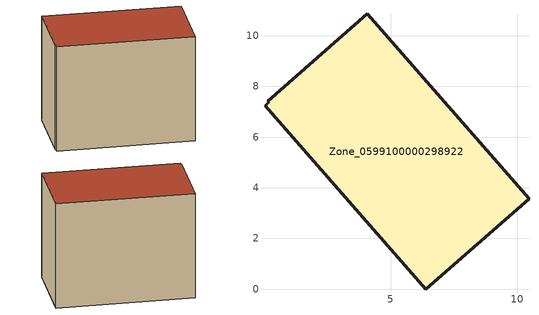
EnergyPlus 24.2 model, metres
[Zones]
Zone_0599100000298922
 floor ground (C_G): 10.46,3.56 6.39,0 0.04,7.24 0.19,7.37 0.14,7.42 4.08,10.86 z0
 wall outside (C_F): 10.46,3.56 4.08,10.86 0.14,7.42 0.19,7.37 0.04,7.24 6.39,0 10.46,3.56 z0:7.75
 roof outside (C_R): 6.39,0 10.46,3.56 4.08,10.86 0.14,7.42 0.19,7.37 0.04,7.24 z7.75
[BUILDING]
Pand.0599100000298922: North Axis=0; Terrain=City; Loads Convergence Tolerance Value=0.04; Temperature Convergence Tolerance Value=0.4; Solar Distribution=FullExterior; Maximum Number of Warmup Days=25; Minimum Number of Warmup Days=1
[Site:Location]
Rotterdam.The.Hague.AP_ZH_NLD Design_Conditions: Latitude=51.96; Longitude=4.45; Time Zone=1; Elevation=-4.5
[SITE:GROUNDTEMPERATURE:BUILDINGSURFACE]
18, 18, 18, 18, 18, 18, 18, 18, 18, 18, 18, 18
[MATERIAL] Thermal Absorptance=0.9; Solar Absorptance=0.7; Visible Absorptance=0.7
Name | Roughness | Thickness | Conductivity | Density | Specific Heat
G.TI.1975-1991 | MediumSmooth | 0.15 | 0.288461 | 540 | 1210
F.TI.1975-1991 | Rough | 0.3 | 0.230769 | 1920 | 840
R.TI.1975-1991 | MediumRough | 0.2 | 0.153846 | 1500 | 1000
[CONSTRUCTION]
C_G: G.TI.1975-1991
C_F: F.TI.1975-1991
C_R: R.TI.1975-1991
[ZONE]
Zone_0599100000298922: Type=1; Multiplier=1; Ceiling Height=Autocalculate; Volume=Autocalculate; Floor Area=autocalculate; Part of Total Floor Area=Yes
[ZONEINFILTRATION:DESIGNFLOWRATE]
Infil_Zone_0599100000298922: Zone or ZoneList or Space or SpaceList=Zone_0599100000298922; Schedule=AlwaysOn; Design Flow Rate Calculation Method=Flow/Area; Flow Rate per Floor Area=0.003; Constant Term Coefficient=1; Temperature Term Coefficient=0; Velocity Term Coefficient=0; Velocity Squared Term Coefficient=0
[HVACTEMPLATE:ZONE:IDEALLOADSAIRSYSTEM]
Zone_0599100000298922: Maximum Heating Supply Air Temperature=50; Minimum Cooling Supply Air Temperature=13; Maximum Heating Supply Air Humidity Ratio=0.0156; Minimum Cooling Supply Air Humidity Ratio=0.0077; Heating Limit=NoLimit; Cooling Limit=NoLimit; Dehumidification Control Type=ConstantSensibleHeatRatio; Cooling Sensible Heat Ratio=0.7; Dehumidification Setpoint=60; Humidification Control Type=None; Humidification Setpoint=30; Outdoor Air Method=None; Outdoor Air Flow Rate per Person=0.00944; Outdoor Air Flow Rate per Zone Floor Area=0; Outdoor Air Flow Rate per Zone=0; Demand Controlled Ventilation Type=None; Outdoor Air Economizer Type=NoEconomizer; Heat Recovery Type=None; Sensible Heat Recovery Effectiveness=0.7; Latent Heat Recovery Effectiveness=0.65
[ZONECONTROL:THERMOSTAT]
ThermostatControl_Zone_0599100000298922: Zone or ZoneList=Zone_0599100000298922; Control Type Schedule=DualSetpointControlType; Control 1=Thermostat_Zone_0599100000298922; Temperature Difference Between Cutout And Setpoint=0
[THERMOSTATSETPOINT:DUALSETPOINT]
Thermostat_Zone_0599100000298922: Heating Setpoint Temperature Schedule=HeatingSetpoint_Zone_0599100000298922; Cooling Setpoint Temperature Schedule=CoolingSetpoint_Zone_0599100000298922
[SCHEDULE:COMPACT]
HeatingSetpoint_Zone_0599100000298922: Through: 12/31, For: AllDays, Until: 24:00, 21
CoolingSetpoint_Zone_0599100000298922: Through: 12/31, For: AllDays, Until: 24:00, 24
DualSetpointControlType: Through: 12/31, For: AllDays, Until: 24:00, 4
AlwaysOn: Through: 12/31, For: AllDays, Until: 24:00, 1
